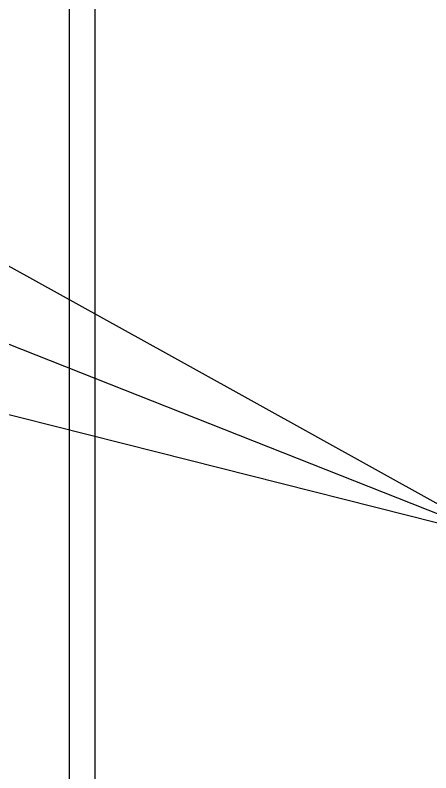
# Model space of a CAD drawing. Header units: metres. Extents: x 0 to 16.5, y 0 to 11.5.
# Drawn here: x 9.2039 to 9.2463, y 8.2457 to 8.323 of the extents above; entities that cross this region are included whole.
import ezdxf

# ---------------------------------------------------------------- set-up
doc = ezdxf.new("R2010")
doc.units = ezdxf.units.M

msp = doc.modelspace()

# ---------------------------------------------------------------- linework, layer by layer
for points in [[(9.80176, 7.13097), (9.20942, 7.13097), (9.20942, 8.6334), (9.80176, 8.6334), (9.80176, 7.13097)], [(9.18668, 8.29596), (9.18326, 8.28728), (9.21832, 8.27843), (9.25331, 8.26958), (9.22174, 8.28711), (9.19015, 8.30458), (9.18668, 8.29596)], [(9.18668, 8.29596), (9.18326, 8.28728), (9.21832, 8.27843), (9.25331, 8.26958), (9.22174, 8.28711), (9.19015, 8.30458), (9.18668, 8.29596)]]:
    msp.add_lwpolyline(points, close=True)
for points in [[(9.76904, 8.62565), (9.80436, 8.62565), (9.80436, 7.12304), (9.21203, 7.12304), (9.21203, 8.62565), (9.24735, 8.62565)], [(9.25331, 8.26958), (8.97276, 8.38053), (8.91135, 8.38053)]]:
    msp.add_lwpolyline(points)

doc.saveas('drawing.dxf')
